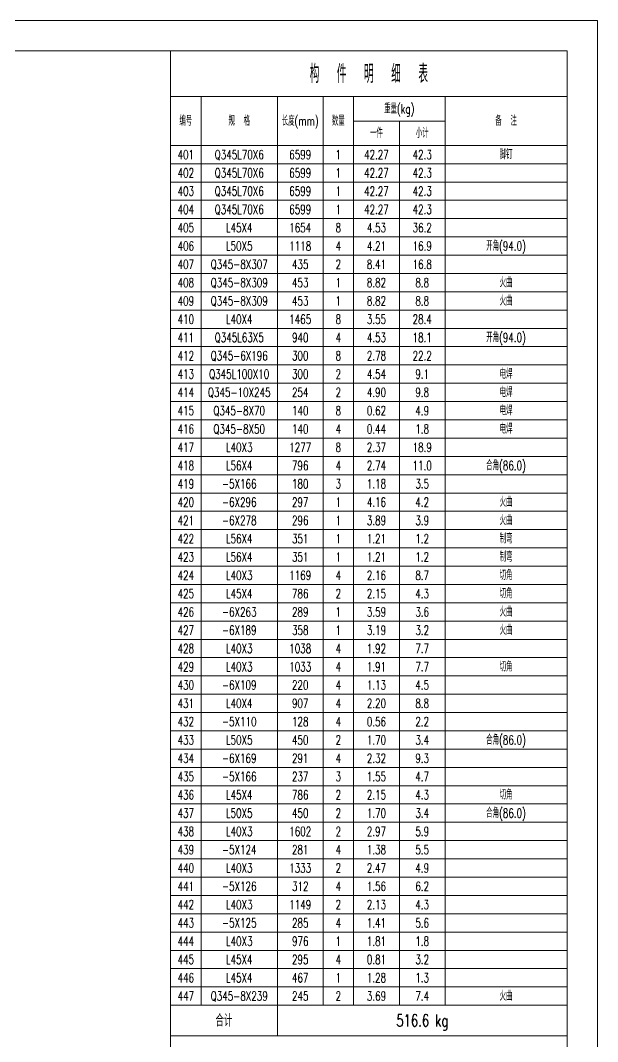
# Model space of a CAD drawing. Extents: x -62666 to 126696, y -48828 to 60042.
# Drawn here: x -49631 to -45846, y 5023 to 11722 of the extents above; entities that cross this region are included whole.
import ezdxf
from ezdxf.enums import TextEntityAlignment as Align

# ---------------------------------------------------------------- set-up
doc = ezdxf.new("R2010")
doc.units = 0
doc.header["$MEASUREMENT"] = 0
doc.layers.get('0').update_dxf_attribs({"linetype": 'CONTINUOUS', "lineweight": 25})
doc.styles.get("Standard").update_dxf_attribs({"font": 'simplex.shx', "width": 0.7, "height": 3, "bigfont": 'gbhzfs.shx'})

msp = doc.modelspace()

# ---------------------------------------------------------------- linework, layer by layer
at = {"color": 7, "linetype": 'Continuous', "lineweight": 18}
for p, q in [((-62666.47025, 11721.84325), (-45846.47025, 11721.84325)), ((-45846.47025, -158.15675), (-45846.47025, 11721.84325)), ((-62166.47025, 11521.84325), (-46046.47025, 11521.84325)), ((-46046.47025, 41.84325), (-46046.47025, 11521.84325))]:
    msp.add_line(p, q, dxfattribs=at)
at = {"color": 3, "linetype": 'Continuous', "lineweight": 13}
for points in [[(-48646.47025, 11521.84325), (-48646.47025, 11221.84325), (-46046.47025, 11221.84325), (-46046.47025, 11521.84325)], [(-48646.47025, 11221.84325), (-48646.47025, 10901.84325), (-48446.47025, 10901.84325), (-48446.47025, 11221.84325)], [(-48446.47025, 11221.84325), (-48446.47025, 10901.84325), (-47946.47025, 10901.84325), (-47946.47025, 11221.84325)], [(-47946.47025, 11221.84325), (-47946.47025, 10901.84325), (-47646.47025, 10901.84325), (-47646.47025, 11221.84325)], [(-47646.47025, 11221.84325), (-47646.47025, 10901.84325), (-47446.47025, 10901.84325), (-47446.47025, 11221.84325)], [(-47446.47025, 11221.84325), (-47446.47025, 11061.84325), (-46846.47025, 11061.84325), (-46846.47025, 11221.84325)], [(-46846.47025, 11221.84325), (-46846.47025, 10901.84325), (-46046.47025, 10901.84325), (-46046.47025, 11221.84325)], [(-47446.47025, 11061.84325), (-47446.47025, 10901.84325), (-47146.47025, 10901.84325), (-47146.47025, 11061.84325)], [(-47146.47025, 11061.84325), (-47146.47025, 10901.84325), (-46846.47025, 10901.84325), (-46846.47025, 11061.84325)], [(-48646.47025, 10901.84325), (-48646.47025, 10781.84325), (-48446.47025, 10781.84325), (-48446.47025, 10901.84325)], [(-48446.47025, 10901.84325), (-48446.47025, 10781.84325), (-47946.47025, 10781.84325), (-47946.47025, 10901.84325)], [(-47946.47025, 10901.84325), (-47946.47025, 10781.84325), (-47646.47025, 10781.84325), (-47646.47025, 10901.84325)], [(-47646.47025, 10901.84325), (-47646.47025, 10781.84325), (-47446.47025, 10781.84325), (-47446.47025, 10901.84325)], [(-47446.47025, 10901.84325), (-47446.47025, 10781.84325), (-47146.47025, 10781.84325), (-47146.47025, 10901.84325)], [(-47146.47025, 10901.84325), (-47146.47025, 10781.84325), (-46846.47025, 10781.84325), (-46846.47025, 10901.84325)], [(-46846.47025, 10901.84325), (-46846.47025, 10781.84325), (-46046.47025, 10781.84325), (-46046.47025, 10901.84325)], [(-48646.47025, 10781.84325), (-48646.47025, 10661.84325), (-48446.47025, 10661.84325), (-48446.47025, 10781.84325)], [(-48446.47025, 10781.84325), (-48446.47025, 10661.84325), (-47946.47025, 10661.84325), (-47946.47025, 10781.84325)], [(-47946.47025, 10781.84325), (-47946.47025, 10661.84325), (-47646.47025, 10661.84325), (-47646.47025, 10781.84325)], [(-47646.47025, 10781.84325), (-47646.47025, 10661.84325), (-47446.47025, 10661.84325), (-47446.47025, 10781.84325)], [(-47446.47025, 10781.84325), (-47446.47025, 10661.84325), (-47146.47025, 10661.84325), (-47146.47025, 10781.84325)], [(-47146.47025, 10781.84325), (-47146.47025, 10661.84325), (-46846.47025, 10661.84325), (-46846.47025, 10781.84325)], [(-46846.47025, 10781.84325), (-46846.47025, 10661.84325), (-46046.47025, 10661.84325), (-46046.47025, 10781.84325)], [(-48646.47025, 10661.84325), (-48646.47025, 10541.84325), (-48446.47025, 10541.84325), (-48446.47025, 10661.84325)], [(-48446.47025, 10661.84325), (-48446.47025, 10541.84325), (-47946.47025, 10541.84325), (-47946.47025, 10661.84325)], [(-47946.47025, 10661.84325), (-47946.47025, 10541.84325), (-47646.47025, 10541.84325), (-47646.47025, 10661.84325)], [(-47646.47025, 10661.84325), (-47646.47025, 10541.84325), (-47446.47025, 10541.84325), (-47446.47025, 10661.84325)], [(-47446.47025, 10661.84325), (-47446.47025, 10541.84325), (-47146.47025, 10541.84325), (-47146.47025, 10661.84325)], [(-47146.47025, 10661.84325), (-47146.47025, 10541.84325), (-46846.47025, 10541.84325), (-46846.47025, 10661.84325)], [(-46846.47025, 10661.84325), (-46846.47025, 10541.84325), (-46046.47025, 10541.84325), (-46046.47025, 10661.84325)], [(-48646.47025, 10541.84325), (-48646.47025, 10421.84325), (-48446.47025, 10421.84325), (-48446.47025, 10541.84325)], [(-48446.47025, 10541.84325), (-48446.47025, 10421.84325), (-47946.47025, 10421.84325), (-47946.47025, 10541.84325)], [(-47946.47025, 10541.84325), (-47946.47025, 10421.84325), (-47646.47025, 10421.84325), (-47646.47025, 10541.84325)], [(-47646.47025, 10541.84325), (-47646.47025, 10421.84325), (-47446.47025, 10421.84325), (-47446.47025, 10541.84325)], [(-47446.47025, 10541.84325), (-47446.47025, 10421.84325), (-47146.47025, 10421.84325), (-47146.47025, 10541.84325)], [(-47146.47025, 10541.84325), (-47146.47025, 10421.84325), (-46846.47025, 10421.84325), (-46846.47025, 10541.84325)], [(-46846.47025, 10541.84325), (-46846.47025, 10421.84325), (-46046.47025, 10421.84325), (-46046.47025, 10541.84325)], [(-48646.47025, 10421.84325), (-48646.47025, 10301.84325), (-48446.47025, 10301.84325), (-48446.47025, 10421.84325)], [(-48446.47025, 10421.84325), (-48446.47025, 10301.84325), (-47946.47025, 10301.84325), (-47946.47025, 10421.84325)], [(-47946.47025, 10421.84325), (-47946.47025, 10301.84325), (-47646.47025, 10301.84325), (-47646.47025, 10421.84325)], [(-47646.47025, 10421.84325), (-47646.47025, 10301.84325), (-47446.47025, 10301.84325), (-47446.47025, 10421.84325)], [(-47446.47025, 10421.84325), (-47446.47025, 10301.84325), (-47146.47025, 10301.84325), (-47146.47025, 10421.84325)], [(-47146.47025, 10421.84325), (-47146.47025, 10301.84325), (-46846.47025, 10301.84325), (-46846.47025, 10421.84325)], [(-46846.47025, 10421.84325), (-46846.47025, 10301.84325), (-46046.47025, 10301.84325), (-46046.47025, 10421.84325)], [(-48646.47025, 10301.84325), (-48646.47025, 10181.84325), (-48446.47025, 10181.84325), (-48446.47025, 10301.84325)], [(-48446.47025, 10301.84325), (-48446.47025, 10181.84325), (-47946.47025, 10181.84325), (-47946.47025, 10301.84325)], [(-47946.47025, 10301.84325), (-47946.47025, 10181.84325), (-47646.47025, 10181.84325), (-47646.47025, 10301.84325)], [(-47646.47025, 10301.84325), (-47646.47025, 10181.84325), (-47446.47025, 10181.84325), (-47446.47025, 10301.84325)], [(-47446.47025, 10301.84325), (-47446.47025, 10181.84325), (-47146.47025, 10181.84325), (-47146.47025, 10301.84325)], [(-47146.47025, 10301.84325), (-47146.47025, 10181.84325), (-46846.47025, 10181.84325), (-46846.47025, 10301.84325)], [(-46846.47025, 10301.84325), (-46846.47025, 10181.84325), (-46046.47025, 10181.84325), (-46046.47025, 10301.84325)], [(-48646.47025, 10181.84325), (-48646.47025, 10061.84325), (-48446.47025, 10061.84325), (-48446.47025, 10181.84325)], [(-48446.47025, 10181.84325), (-48446.47025, 10061.84325), (-47946.47025, 10061.84325), (-47946.47025, 10181.84325)], [(-47946.47025, 10181.84325), (-47946.47025, 10061.84325), (-47646.47025, 10061.84325), (-47646.47025, 10181.84325)], [(-47646.47025, 10181.84325), (-47646.47025, 10061.84325), (-47446.47025, 10061.84325), (-47446.47025, 10181.84325)], [(-47446.47025, 10181.84325), (-47446.47025, 10061.84325), (-47146.47025, 10061.84325), (-47146.47025, 10181.84325)], [(-47146.47025, 10181.84325), (-47146.47025, 10061.84325), (-46846.47025, 10061.84325), (-46846.47025, 10181.84325)], [(-46846.47025, 10181.84325), (-46846.47025, 10061.84325), (-46046.47025, 10061.84325), (-46046.47025, 10181.84325)], [(-48646.47025, 10061.84325), (-48646.47025, 9941.84325), (-48446.47025, 9941.84325), (-48446.47025, 10061.84325)], [(-48446.47025, 10061.84325), (-48446.47025, 9941.84325), (-47946.47025, 9941.84325), (-47946.47025, 10061.84325)], [(-47946.47025, 10061.84325), (-47946.47025, 9941.84325), (-47646.47025, 9941.84325), (-47646.47025, 10061.84325)], [(-47646.47025, 10061.84325), (-47646.47025, 9941.84325), (-47446.47025, 9941.84325), (-47446.47025, 10061.84325)], [(-47446.47025, 10061.84325), (-47446.47025, 9941.84325), (-47146.47025, 9941.84325), (-47146.47025, 10061.84325)], [(-47146.47025, 10061.84325), (-47146.47025, 9941.84325), (-46846.47025, 9941.84325), (-46846.47025, 10061.84325)], [(-46846.47025, 10061.84325), (-46846.47025, 9941.84325), (-46046.47025, 9941.84325), (-46046.47025, 10061.84325)], [(-48646.47025, 9941.84325), (-48646.47025, 9821.84325), (-48446.47025, 9821.84325), (-48446.47025, 9941.84325)], [(-48446.47025, 9941.84325), (-48446.47025, 9821.84325), (-47946.47025, 9821.84325), (-47946.47025, 9941.84325)], [(-47946.47025, 9941.84325), (-47946.47025, 9821.84325), (-47646.47025, 9821.84325), (-47646.47025, 9941.84325)], [(-47646.47025, 9941.84325), (-47646.47025, 9821.84325), (-47446.47025, 9821.84325), (-47446.47025, 9941.84325)], [(-47446.47025, 9941.84325), (-47446.47025, 9821.84325), (-47146.47025, 9821.84325), (-47146.47025, 9941.84325)], [(-47146.47025, 9941.84325), (-47146.47025, 9821.84325), (-46846.47025, 9821.84325), (-46846.47025, 9941.84325)], [(-46846.47025, 9941.84325), (-46846.47025, 9821.84325), (-46046.47025, 9821.84325), (-46046.47025, 9941.84325)], [(-48646.47025, 9821.84325), (-48646.47025, 9701.84325), (-48446.47025, 9701.84325), (-48446.47025, 9821.84325)], [(-48446.47025, 9821.84325), (-48446.47025, 9701.84325), (-47946.47025, 9701.84325), (-47946.47025, 9821.84325)], [(-47946.47025, 9821.84325), (-47946.47025, 9701.84325), (-47646.47025, 9701.84325), (-47646.47025, 9821.84325)], [(-47646.47025, 9821.84325), (-47646.47025, 9701.84325), (-47446.47025, 9701.84325), (-47446.47025, 9821.84325)], [(-47446.47025, 9821.84325), (-47446.47025, 9701.84325), (-47146.47025, 9701.84325), (-47146.47025, 9821.84325)], [(-47146.47025, 9821.84325), (-47146.47025, 9701.84325), (-46846.47025, 9701.84325), (-46846.47025, 9821.84325)], [(-46846.47025, 9821.84325), (-46846.47025, 9701.84325), (-46046.47025, 9701.84325), (-46046.47025, 9821.84325)], [(-48646.47025, 9701.84325), (-48646.47025, 9581.84325), (-48446.47025, 9581.84325), (-48446.47025, 9701.84325)], [(-48446.47025, 9701.84325), (-48446.47025, 9581.84325), (-47946.47025, 9581.84325), (-47946.47025, 9701.84325)], [(-47946.47025, 9701.84325), (-47946.47025, 9581.84325), (-47646.47025, 9581.84325), (-47646.47025, 9701.84325)], [(-47646.47025, 9701.84325), (-47646.47025, 9581.84325), (-47446.47025, 9581.84325), (-47446.47025, 9701.84325)], [(-47446.47025, 9701.84325), (-47446.47025, 9581.84325), (-47146.47025, 9581.84325), (-47146.47025, 9701.84325)], [(-47146.47025, 9701.84325), (-47146.47025, 9581.84325), (-46846.47025, 9581.84325), (-46846.47025, 9701.84325)], [(-46846.47025, 9701.84325), (-46846.47025, 9581.84325), (-46046.47025, 9581.84325), (-46046.47025, 9701.84325)], [(-48646.47025, 9581.84325), (-48646.47025, 9461.84325), (-48446.47025, 9461.84325), (-48446.47025, 9581.84325)], [(-48446.47025, 9581.84325), (-48446.47025, 9461.84325), (-47946.47025, 9461.84325), (-47946.47025, 9581.84325)], [(-47946.47025, 9581.84325), (-47946.47025, 9461.84325), (-47646.47025, 9461.84325), (-47646.47025, 9581.84325)], [(-47646.47025, 9581.84325), (-47646.47025, 9461.84325), (-47446.47025, 9461.84325), (-47446.47025, 9581.84325)], [(-47446.47025, 9581.84325), (-47446.47025, 9461.84325), (-47146.47025, 9461.84325), (-47146.47025, 9581.84325)], [(-47146.47025, 9581.84325), (-47146.47025, 9461.84325), (-46846.47025, 9461.84325), (-46846.47025, 9581.84325)], [(-46846.47025, 9581.84325), (-46846.47025, 9461.84325), (-46046.47025, 9461.84325), (-46046.47025, 9581.84325)], [(-48646.47025, 9461.84325), (-48646.47025, 9341.84325), (-48446.47025, 9341.84325), (-48446.47025, 9461.84325)], [(-48446.47025, 9461.84325), (-48446.47025, 9341.84325), (-47946.47025, 9341.84325), (-47946.47025, 9461.84325)], [(-47946.47025, 9461.84325), (-47946.47025, 9341.84325), (-47646.47025, 9341.84325), (-47646.47025, 9461.84325)], [(-47646.47025, 9461.84325), (-47646.47025, 9341.84325), (-47446.47025, 9341.84325), (-47446.47025, 9461.84325)], [(-47446.47025, 9461.84325), (-47446.47025, 9341.84325), (-47146.47025, 9341.84325), (-47146.47025, 9461.84325)], [(-47146.47025, 9461.84325), (-47146.47025, 9341.84325), (-46846.47025, 9341.84325), (-46846.47025, 9461.84325)], [(-46846.47025, 9461.84325), (-46846.47025, 9341.84325), (-46046.47025, 9341.84325), (-46046.47025, 9461.84325)], [(-48646.47025, 9341.84325), (-48646.47025, 9221.84325), (-48446.47025, 9221.84325), (-48446.47025, 9341.84325)], [(-48446.47025, 9341.84325), (-48446.47025, 9221.84325), (-47946.47025, 9221.84325), (-47946.47025, 9341.84325)], [(-47946.47025, 9341.84325), (-47946.47025, 9221.84325), (-47646.47025, 9221.84325), (-47646.47025, 9341.84325)], [(-47646.47025, 9341.84325), (-47646.47025, 9221.84325), (-47446.47025, 9221.84325), (-47446.47025, 9341.84325)], [(-47446.47025, 9341.84325), (-47446.47025, 9221.84325), (-47146.47025, 9221.84325), (-47146.47025, 9341.84325)], [(-47146.47025, 9341.84325), (-47146.47025, 9221.84325), (-46846.47025, 9221.84325), (-46846.47025, 9341.84325)], [(-46846.47025, 9341.84325), (-46846.47025, 9221.84325), (-46046.47025, 9221.84325), (-46046.47025, 9341.84325)], [(-48646.47025, 9221.84325), (-48646.47025, 9101.84325), (-48446.47025, 9101.84325), (-48446.47025, 9221.84325)], [(-48446.47025, 9221.84325), (-48446.47025, 9101.84325), (-47946.47025, 9101.84325), (-47946.47025, 9221.84325)], [(-47946.47025, 9221.84325), (-47946.47025, 9101.84325), (-47646.47025, 9101.84325), (-47646.47025, 9221.84325)], [(-47646.47025, 9221.84325), (-47646.47025, 9101.84325), (-47446.47025, 9101.84325), (-47446.47025, 9221.84325)], [(-47446.47025, 9221.84325), (-47446.47025, 9101.84325), (-47146.47025, 9101.84325), (-47146.47025, 9221.84325)], [(-47146.47025, 9221.84325), (-47146.47025, 9101.84325), (-46846.47025, 9101.84325), (-46846.47025, 9221.84325)], [(-46846.47025, 9221.84325), (-46846.47025, 9101.84325), (-46046.47025, 9101.84325), (-46046.47025, 9221.84325)], [(-48646.47025, 9101.84325), (-48646.47025, 8981.84325), (-48446.47025, 8981.84325), (-48446.47025, 9101.84325)], [(-48446.47025, 9101.84325), (-48446.47025, 8981.84325), (-47946.47025, 8981.84325), (-47946.47025, 9101.84325)], [(-47946.47025, 9101.84325), (-47946.47025, 8981.84325), (-47646.47025, 8981.84325), (-47646.47025, 9101.84325)], [(-47646.47025, 9101.84325), (-47646.47025, 8981.84325), (-47446.47025, 8981.84325), (-47446.47025, 9101.84325)], [(-47446.47025, 9101.84325), (-47446.47025, 8981.84325), (-47146.47025, 8981.84325), (-47146.47025, 9101.84325)], [(-47146.47025, 9101.84325), (-47146.47025, 8981.84325), (-46846.47025, 8981.84325), (-46846.47025, 9101.84325)], [(-46846.47025, 9101.84325), (-46846.47025, 8981.84325), (-46046.47025, 8981.84325), (-46046.47025, 9101.84325)], [(-48646.47025, 8981.84325), (-48646.47025, 8861.84325), (-48446.47025, 8861.84325), (-48446.47025, 8981.84325)], [(-48446.47025, 8981.84325), (-48446.47025, 8861.84325), (-47946.47025, 8861.84325), (-47946.47025, 8981.84325)], [(-47946.47025, 8981.84325), (-47946.47025, 8861.84325), (-47646.47025, 8861.84325), (-47646.47025, 8981.84325)], [(-47646.47025, 8981.84325), (-47646.47025, 8861.84325), (-47446.47025, 8861.84325), (-47446.47025, 8981.84325)], [(-47446.47025, 8981.84325), (-47446.47025, 8861.84325), (-47146.47025, 8861.84325), (-47146.47025, 8981.84325)], [(-47146.47025, 8981.84325), (-47146.47025, 8861.84325), (-46846.47025, 8861.84325), (-46846.47025, 8981.84325)], [(-46846.47025, 8981.84325), (-46846.47025, 8861.84325), (-46046.47025, 8861.84325), (-46046.47025, 8981.84325)], [(-48646.47025, 8861.84325), (-48646.47025, 8741.84325), (-48446.47025, 8741.84325), (-48446.47025, 8861.84325)], [(-48446.47025, 8861.84325), (-48446.47025, 8741.84325), (-47946.47025, 8741.84325), (-47946.47025, 8861.84325)], [(-47946.47025, 8861.84325), (-47946.47025, 8741.84325), (-47646.47025, 8741.84325), (-47646.47025, 8861.84325)], [(-47646.47025, 8861.84325), (-47646.47025, 8741.84325), (-47446.47025, 8741.84325), (-47446.47025, 8861.84325)], [(-47446.47025, 8861.84325), (-47446.47025, 8741.84325), (-47146.47025, 8741.84325), (-47146.47025, 8861.84325)], [(-47146.47025, 8861.84325), (-47146.47025, 8741.84325), (-46846.47025, 8741.84325), (-46846.47025, 8861.84325)], [(-46846.47025, 8861.84325), (-46846.47025, 8741.84325), (-46046.47025, 8741.84325), (-46046.47025, 8861.84325)], [(-48646.47025, 8741.84325), (-48646.47025, 8621.84325), (-48446.47025, 8621.84325), (-48446.47025, 8741.84325)], [(-48446.47025, 8741.84325), (-48446.47025, 8621.84325), (-47946.47025, 8621.84325), (-47946.47025, 8741.84325)], [(-47946.47025, 8741.84325), (-47946.47025, 8621.84325), (-47646.47025, 8621.84325), (-47646.47025, 8741.84325)], [(-47646.47025, 8741.84325), (-47646.47025, 8621.84325), (-47446.47025, 8621.84325), (-47446.47025, 8741.84325)], [(-47446.47025, 8741.84325), (-47446.47025, 8621.84325), (-47146.47025, 8621.84325), (-47146.47025, 8741.84325)], [(-47146.47025, 8741.84325), (-47146.47025, 8621.84325), (-46846.47025, 8621.84325), (-46846.47025, 8741.84325)], [(-46846.47025, 8741.84325), (-46846.47025, 8621.84325), (-46046.47025, 8621.84325), (-46046.47025, 8741.84325)], [(-48646.47025, 8621.84325), (-48646.47025, 8501.84325), (-48446.47025, 8501.84325), (-48446.47025, 8621.84325)], [(-48446.47025, 8621.84325), (-48446.47025, 8501.84325), (-47946.47025, 8501.84325), (-47946.47025, 8621.84325)], [(-47946.47025, 8621.84325), (-47946.47025, 8501.84325), (-47646.47025, 8501.84325), (-47646.47025, 8621.84325)], [(-47646.47025, 8621.84325), (-47646.47025, 8501.84325), (-47446.47025, 8501.84325), (-47446.47025, 8621.84325)], [(-47446.47025, 8621.84325), (-47446.47025, 8501.84325), (-47146.47025, 8501.84325), (-47146.47025, 8621.84325)], [(-47146.47025, 8621.84325), (-47146.47025, 8501.84325), (-46846.47025, 8501.84325), (-46846.47025, 8621.84325)], [(-46846.47025, 8621.84325), (-46846.47025, 8501.84325), (-46046.47025, 8501.84325), (-46046.47025, 8621.84325)], [(-48646.47025, 8501.84325), (-48646.47025, 8381.84325), (-48446.47025, 8381.84325), (-48446.47025, 8501.84325)], [(-48446.47025, 8501.84325), (-48446.47025, 8381.84325), (-47946.47025, 8381.84325), (-47946.47025, 8501.84325)], [(-47946.47025, 8501.84325), (-47946.47025, 8381.84325), (-47646.47025, 8381.84325), (-47646.47025, 8501.84325)], [(-47646.47025, 8501.84325), (-47646.47025, 8381.84325), (-47446.47025, 8381.84325), (-47446.47025, 8501.84325)], [(-47446.47025, 8501.84325), (-47446.47025, 8381.84325), (-47146.47025, 8381.84325), (-47146.47025, 8501.84325)], [(-47146.47025, 8501.84325), (-47146.47025, 8381.84325), (-46846.47025, 8381.84325), (-46846.47025, 8501.84325)], [(-46846.47025, 8501.84325), (-46846.47025, 8381.84325), (-46046.47025, 8381.84325), (-46046.47025, 8501.84325)], [(-48646.47025, 8381.84325), (-48646.47025, 8261.84325), (-48446.47025, 8261.84325), (-48446.47025, 8381.84325)], [(-48446.47025, 8381.84325), (-48446.47025, 8261.84325), (-47946.47025, 8261.84325), (-47946.47025, 8381.84325)], [(-47946.47025, 8381.84325), (-47946.47025, 8261.84325), (-47646.47025, 8261.84325), (-47646.47025, 8381.84325)], [(-47646.47025, 8381.84325), (-47646.47025, 8261.84325), (-47446.47025, 8261.84325), (-47446.47025, 8381.84325)], [(-47446.47025, 8381.84325), (-47446.47025, 8261.84325), (-47146.47025, 8261.84325), (-47146.47025, 8381.84325)], [(-47146.47025, 8381.84325), (-47146.47025, 8261.84325), (-46846.47025, 8261.84325), (-46846.47025, 8381.84325)], [(-46846.47025, 8381.84325), (-46846.47025, 8261.84325), (-46046.47025, 8261.84325), (-46046.47025, 8381.84325)], [(-48646.47025, 8261.84325), (-48646.47025, 8141.84325), (-48446.47025, 8141.84325), (-48446.47025, 8261.84325)], [(-48446.47025, 8261.84325), (-48446.47025, 8141.84325), (-47946.47025, 8141.84325), (-47946.47025, 8261.84325)], [(-47946.47025, 8261.84325), (-47946.47025, 8141.84325), (-47646.47025, 8141.84325), (-47646.47025, 8261.84325)], [(-47646.47025, 8261.84325), (-47646.47025, 8141.84325), (-47446.47025, 8141.84325), (-47446.47025, 8261.84325)], [(-47446.47025, 8261.84325), (-47446.47025, 8141.84325), (-47146.47025, 8141.84325), (-47146.47025, 8261.84325)], [(-47146.47025, 8261.84325), (-47146.47025, 8141.84325), (-46846.47025, 8141.84325), (-46846.47025, 8261.84325)], [(-46846.47025, 8261.84325), (-46846.47025, 8141.84325), (-46046.47025, 8141.84325), (-46046.47025, 8261.84325)], [(-48646.47025, 8141.84325), (-48646.47025, 8021.84325), (-48446.47025, 8021.84325), (-48446.47025, 8141.84325)], [(-48446.47025, 8141.84325), (-48446.47025, 8021.84325), (-47946.47025, 8021.84325), (-47946.47025, 8141.84325)], [(-47946.47025, 8141.84325), (-47946.47025, 8021.84325), (-47646.47025, 8021.84325), (-47646.47025, 8141.84325)], [(-47646.47025, 8141.84325), (-47646.47025, 8021.84325), (-47446.47025, 8021.84325), (-47446.47025, 8141.84325)], [(-47446.47025, 8141.84325), (-47446.47025, 8021.84325), (-47146.47025, 8021.84325), (-47146.47025, 8141.84325)], [(-47146.47025, 8141.84325), (-47146.47025, 8021.84325), (-46846.47025, 8021.84325), (-46846.47025, 8141.84325)], [(-46846.47025, 8141.84325), (-46846.47025, 8021.84325), (-46046.47025, 8021.84325), (-46046.47025, 8141.84325)], [(-48646.47025, 8021.84325), (-48646.47025, 7901.84325), (-48446.47025, 7901.84325), (-48446.47025, 8021.84325)], [(-48446.47025, 8021.84325), (-48446.47025, 7901.84325), (-47946.47025, 7901.84325), (-47946.47025, 8021.84325)], [(-47946.47025, 8021.84325), (-47946.47025, 7901.84325), (-47646.47025, 7901.84325), (-47646.47025, 8021.84325)], [(-47646.47025, 8021.84325), (-47646.47025, 7901.84325), (-47446.47025, 7901.84325), (-47446.47025, 8021.84325)], [(-47446.47025, 8021.84325), (-47446.47025, 7901.84325), (-47146.47025, 7901.84325), (-47146.47025, 8021.84325)], [(-47146.47025, 8021.84325), (-47146.47025, 7901.84325), (-46846.47025, 7901.84325), (-46846.47025, 8021.84325)], [(-46846.47025, 8021.84325), (-46846.47025, 7901.84325), (-46046.47025, 7901.84325), (-46046.47025, 8021.84325)], [(-48646.47025, 7901.84325), (-48646.47025, 7781.84325), (-48446.47025, 7781.84325), (-48446.47025, 7901.84325)], [(-48446.47025, 7901.84325), (-48446.47025, 7781.84325), (-47946.47025, 7781.84325), (-47946.47025, 7901.84325)], [(-47946.47025, 7901.84325), (-47946.47025, 7781.84325), (-47646.47025, 7781.84325), (-47646.47025, 7901.84325)], [(-47646.47025, 7901.84325), (-47646.47025, 7781.84325), (-47446.47025, 7781.84325), (-47446.47025, 7901.84325)], [(-47446.47025, 7901.84325), (-47446.47025, 7781.84325), (-47146.47025, 7781.84325), (-47146.47025, 7901.84325)], [(-47146.47025, 7901.84325), (-47146.47025, 7781.84325), (-46846.47025, 7781.84325), (-46846.47025, 7901.84325)], [(-46846.47025, 7901.84325), (-46846.47025, 7781.84325), (-46046.47025, 7781.84325), (-46046.47025, 7901.84325)], [(-48646.47025, 7781.84325), (-48646.47025, 7661.84325), (-48446.47025, 7661.84325), (-48446.47025, 7781.84325)], [(-48446.47025, 7781.84325), (-48446.47025, 7661.84325), (-47946.47025, 7661.84325), (-47946.47025, 7781.84325)], [(-47946.47025, 7781.84325), (-47946.47025, 7661.84325), (-47646.47025, 7661.84325), (-47646.47025, 7781.84325)], [(-47646.47025, 7781.84325), (-47646.47025, 7661.84325), (-47446.47025, 7661.84325), (-47446.47025, 7781.84325)], [(-47446.47025, 7781.84325), (-47446.47025, 7661.84325), (-47146.47025, 7661.84325), (-47146.47025, 7781.84325)], [(-47146.47025, 7781.84325), (-47146.47025, 7661.84325), (-46846.47025, 7661.84325), (-46846.47025, 7781.84325)], [(-46846.47025, 7781.84325), (-46846.47025, 7661.84325), (-46046.47025, 7661.84325), (-46046.47025, 7781.84325)], [(-48646.47025, 7661.84325), (-48646.47025, 7541.84325), (-48446.47025, 7541.84325), (-48446.47025, 7661.84325)], [(-48446.47025, 7661.84325), (-48446.47025, 7541.84325), (-47946.47025, 7541.84325), (-47946.47025, 7661.84325)], [(-47946.47025, 7661.84325), (-47946.47025, 7541.84325), (-47646.47025, 7541.84325), (-47646.47025, 7661.84325)], [(-47646.47025, 7661.84325), (-47646.47025, 7541.84325), (-47446.47025, 7541.84325), (-47446.47025, 7661.84325)], [(-47446.47025, 7661.84325), (-47446.47025, 7541.84325), (-47146.47025, 7541.84325), (-47146.47025, 7661.84325)], [(-47146.47025, 7661.84325), (-47146.47025, 7541.84325), (-46846.47025, 7541.84325), (-46846.47025, 7661.84325)], [(-46846.47025, 7661.84325), (-46846.47025, 7541.84325), (-46046.47025, 7541.84325), (-46046.47025, 7661.84325)], [(-48646.47025, 7541.84325), (-48646.47025, 7421.84325), (-48446.47025, 7421.84325), (-48446.47025, 7541.84325)], [(-48446.47025, 7541.84325), (-48446.47025, 7421.84325), (-47946.47025, 7421.84325), (-47946.47025, 7541.84325)], [(-47946.47025, 7541.84325), (-47946.47025, 7421.84325), (-47646.47025, 7421.84325), (-47646.47025, 7541.84325)], [(-47646.47025, 7541.84325), (-47646.47025, 7421.84325), (-47446.47025, 7421.84325), (-47446.47025, 7541.84325)], [(-47446.47025, 7541.84325), (-47446.47025, 7421.84325), (-47146.47025, 7421.84325), (-47146.47025, 7541.84325)], [(-47146.47025, 7541.84325), (-47146.47025, 7421.84325), (-46846.47025, 7421.84325), (-46846.47025, 7541.84325)], [(-46846.47025, 7541.84325), (-46846.47025, 7421.84325), (-46046.47025, 7421.84325), (-46046.47025, 7541.84325)], [(-48646.47025, 7421.84325), (-48646.47025, 7301.84325), (-48446.47025, 7301.84325), (-48446.47025, 7421.84325)], [(-48446.47025, 7421.84325), (-48446.47025, 7301.84325), (-47946.47025, 7301.84325), (-47946.47025, 7421.84325)], [(-47946.47025, 7421.84325), (-47946.47025, 7301.84325), (-47646.47025, 7301.84325), (-47646.47025, 7421.84325)], [(-47646.47025, 7421.84325), (-47646.47025, 7301.84325), (-47446.47025, 7301.84325), (-47446.47025, 7421.84325)], [(-47446.47025, 7421.84325), (-47446.47025, 7301.84325), (-47146.47025, 7301.84325), (-47146.47025, 7421.84325)], [(-47146.47025, 7421.84325), (-47146.47025, 7301.84325), (-46846.47025, 7301.84325), (-46846.47025, 7421.84325)], [(-46846.47025, 7421.84325), (-46846.47025, 7301.84325), (-46046.47025, 7301.84325), (-46046.47025, 7421.84325)], [(-48646.47025, 7301.84325), (-48646.47025, 7181.84325), (-48446.47025, 7181.84325), (-48446.47025, 7301.84325)], [(-48446.47025, 7301.84325), (-48446.47025, 7181.84325), (-47946.47025, 7181.84325), (-47946.47025, 7301.84325)], [(-47946.47025, 7301.84325), (-47946.47025, 7181.84325), (-47646.47025, 7181.84325), (-47646.47025, 7301.84325)], [(-47646.47025, 7301.84325), (-47646.47025, 7181.84325), (-47446.47025, 7181.84325), (-47446.47025, 7301.84325)], [(-47446.47025, 7301.84325), (-47446.47025, 7181.84325), (-47146.47025, 7181.84325), (-47146.47025, 7301.84325)], [(-47146.47025, 7301.84325), (-47146.47025, 7181.84325), (-46846.47025, 7181.84325), (-46846.47025, 7301.84325)], [(-46846.47025, 7301.84325), (-46846.47025, 7181.84325), (-46046.47025, 7181.84325), (-46046.47025, 7301.84325)], [(-48646.47025, 7181.84325), (-48646.47025, 7061.84325), (-48446.47025, 7061.84325), (-48446.47025, 7181.84325)], [(-48446.47025, 7181.84325), (-48446.47025, 7061.84325), (-47946.47025, 7061.84325), (-47946.47025, 7181.84325)], [(-47946.47025, 7181.84325), (-47946.47025, 7061.84325), (-47646.47025, 7061.84325), (-47646.47025, 7181.84325)], [(-47646.47025, 7181.84325), (-47646.47025, 7061.84325), (-47446.47025, 7061.84325), (-47446.47025, 7181.84325)], [(-47446.47025, 7181.84325), (-47446.47025, 7061.84325), (-47146.47025, 7061.84325), (-47146.47025, 7181.84325)], [(-47146.47025, 7181.84325), (-47146.47025, 7061.84325), (-46846.47025, 7061.84325), (-46846.47025, 7181.84325)], [(-46846.47025, 7181.84325), (-46846.47025, 7061.84325), (-46046.47025, 7061.84325), (-46046.47025, 7181.84325)], [(-48646.47025, 7061.84325), (-48646.47025, 6941.84325), (-48446.47025, 6941.84325), (-48446.47025, 7061.84325)], [(-48446.47025, 7061.84325), (-48446.47025, 6941.84325), (-47946.47025, 6941.84325), (-47946.47025, 7061.84325)], [(-47946.47025, 7061.84325), (-47946.47025, 6941.84325), (-47646.47025, 6941.84325), (-47646.47025, 7061.84325)], [(-47646.47025, 7061.84325), (-47646.47025, 6941.84325), (-47446.47025, 6941.84325), (-47446.47025, 7061.84325)], [(-47446.47025, 7061.84325), (-47446.47025, 6941.84325), (-47146.47025, 6941.84325), (-47146.47025, 7061.84325)], [(-47146.47025, 7061.84325), (-47146.47025, 6941.84325), (-46846.47025, 6941.84325), (-46846.47025, 7061.84325)], [(-46846.47025, 7061.84325), (-46846.47025, 6941.84325), (-46046.47025, 6941.84325), (-46046.47025, 7061.84325)], [(-48646.47025, 6941.84325), (-48646.47025, 6821.84325), (-48446.47025, 6821.84325), (-48446.47025, 6941.84325)], [(-48446.47025, 6941.84325), (-48446.47025, 6821.84325), (-47946.47025, 6821.84325), (-47946.47025, 6941.84325)], [(-47946.47025, 6941.84325), (-47946.47025, 6821.84325), (-47646.47025, 6821.84325), (-47646.47025, 6941.84325)], [(-47646.47025, 6941.84325), (-47646.47025, 6821.84325), (-47446.47025, 6821.84325), (-47446.47025, 6941.84325)], [(-47446.47025, 6941.84325), (-47446.47025, 6821.84325), (-47146.47025, 6821.84325), (-47146.47025, 6941.84325)], [(-47146.47025, 6941.84325), (-47146.47025, 6821.84325), (-46846.47025, 6821.84325), (-46846.47025, 6941.84325)], [(-46846.47025, 6941.84325), (-46846.47025, 6821.84325), (-46046.47025, 6821.84325), (-46046.47025, 6941.84325)], [(-48646.47025, 6821.84325), (-48646.47025, 6701.84325), (-48446.47025, 6701.84325), (-48446.47025, 6821.84325)], [(-48446.47025, 6821.84325), (-48446.47025, 6701.84325), (-47946.47025, 6701.84325), (-47946.47025, 6821.84325)], [(-47946.47025, 6821.84325), (-47946.47025, 6701.84325), (-47646.47025, 6701.84325), (-47646.47025, 6821.84325)], [(-47646.47025, 6821.84325), (-47646.47025, 6701.84325), (-47446.47025, 6701.84325), (-47446.47025, 6821.84325)], [(-47446.47025, 6821.84325), (-47446.47025, 6701.84325), (-47146.47025, 6701.84325), (-47146.47025, 6821.84325)], [(-47146.47025, 6821.84325), (-47146.47025, 6701.84325), (-46846.47025, 6701.84325), (-46846.47025, 6821.84325)], [(-46846.47025, 6821.84325), (-46846.47025, 6701.84325), (-46046.47025, 6701.84325), (-46046.47025, 6821.84325)], [(-48646.47025, 6701.84325), (-48646.47025, 6581.84325), (-48446.47025, 6581.84325), (-48446.47025, 6701.84325)], [(-48446.47025, 6701.84325), (-48446.47025, 6581.84325), (-47946.47025, 6581.84325), (-47946.47025, 6701.84325)], [(-47946.47025, 6701.84325), (-47946.47025, 6581.84325), (-47646.47025, 6581.84325), (-47646.47025, 6701.84325)], [(-47646.47025, 6701.84325), (-47646.47025, 6581.84325), (-47446.47025, 6581.84325), (-47446.47025, 6701.84325)], [(-47446.47025, 6701.84325), (-47446.47025, 6581.84325), (-47146.47025, 6581.84325), (-47146.47025, 6701.84325)], [(-47146.47025, 6701.84325), (-47146.47025, 6581.84325), (-46846.47025, 6581.84325), (-46846.47025, 6701.84325)], [(-46846.47025, 6701.84325), (-46846.47025, 6581.84325), (-46046.47025, 6581.84325), (-46046.47025, 6701.84325)], [(-48646.47025, 6581.84325), (-48646.47025, 6461.84325), (-48446.47025, 6461.84325), (-48446.47025, 6581.84325)], [(-48446.47025, 6581.84325), (-48446.47025, 6461.84325), (-47946.47025, 6461.84325), (-47946.47025, 6581.84325)], [(-47946.47025, 6581.84325), (-47946.47025, 6461.84325), (-47646.47025, 6461.84325), (-47646.47025, 6581.84325)], [(-47646.47025, 6581.84325), (-47646.47025, 6461.84325), (-47446.47025, 6461.84325), (-47446.47025, 6581.84325)], [(-47446.47025, 6581.84325), (-47446.47025, 6461.84325), (-47146.47025, 6461.84325), (-47146.47025, 6581.84325)], [(-47146.47025, 6581.84325), (-47146.47025, 6461.84325), (-46846.47025, 6461.84325), (-46846.47025, 6581.84325)], [(-46846.47025, 6581.84325), (-46846.47025, 6461.84325), (-46046.47025, 6461.84325), (-46046.47025, 6581.84325)], [(-48646.47025, 6461.84325), (-48646.47025, 6341.84325), (-48446.47025, 6341.84325), (-48446.47025, 6461.84325)], [(-48446.47025, 6461.84325), (-48446.47025, 6341.84325), (-47946.47025, 6341.84325), (-47946.47025, 6461.84325)], [(-47946.47025, 6461.84325), (-47946.47025, 6341.84325), (-47646.47025, 6341.84325), (-47646.47025, 6461.84325)], [(-47646.47025, 6461.84325), (-47646.47025, 6341.84325), (-47446.47025, 6341.84325), (-47446.47025, 6461.84325)], [(-47446.47025, 6461.84325), (-47446.47025, 6341.84325), (-47146.47025, 6341.84325), (-47146.47025, 6461.84325)], [(-47146.47025, 6461.84325), (-47146.47025, 6341.84325), (-46846.47025, 6341.84325), (-46846.47025, 6461.84325)], [(-46846.47025, 6461.84325), (-46846.47025, 6341.84325), (-46046.47025, 6341.84325), (-46046.47025, 6461.84325)], [(-48646.47025, 6341.84325), (-48646.47025, 6221.84325), (-48446.47025, 6221.84325), (-48446.47025, 6341.84325)], [(-48446.47025, 6341.84325), (-48446.47025, 6221.84325), (-47946.47025, 6221.84325), (-47946.47025, 6341.84325)], [(-47946.47025, 6341.84325), (-47946.47025, 6221.84325), (-47646.47025, 6221.84325), (-47646.47025, 6341.84325)], [(-47646.47025, 6341.84325), (-47646.47025, 6221.84325), (-47446.47025, 6221.84325), (-47446.47025, 6341.84325)], [(-47446.47025, 6341.84325), (-47446.47025, 6221.84325), (-47146.47025, 6221.84325), (-47146.47025, 6341.84325)], [(-47146.47025, 6341.84325), (-47146.47025, 6221.84325), (-46846.47025, 6221.84325), (-46846.47025, 6341.84325)], [(-46846.47025, 6341.84325), (-46846.47025, 6221.84325), (-46046.47025, 6221.84325), (-46046.47025, 6341.84325)], [(-48646.47025, 6221.84325), (-48646.47025, 6101.84325), (-48446.47025, 6101.84325), (-48446.47025, 6221.84325)], [(-48446.47025, 6221.84325), (-48446.47025, 6101.84325), (-47946.47025, 6101.84325), (-47946.47025, 6221.84325)], [(-47946.47025, 6221.84325), (-47946.47025, 6101.84325), (-47646.47025, 6101.84325), (-47646.47025, 6221.84325)], [(-47646.47025, 6221.84325), (-47646.47025, 6101.84325), (-47446.47025, 6101.84325), (-47446.47025, 6221.84325)], [(-47446.47025, 6221.84325), (-47446.47025, 6101.84325), (-47146.47025, 6101.84325), (-47146.47025, 6221.84325)], [(-47146.47025, 6221.84325), (-47146.47025, 6101.84325), (-46846.47025, 6101.84325), (-46846.47025, 6221.84325)], [(-46846.47025, 6221.84325), (-46846.47025, 6101.84325), (-46046.47025, 6101.84325), (-46046.47025, 6221.84325)], [(-48646.47025, 6101.84325), (-48646.47025, 5981.84325), (-48446.47025, 5981.84325), (-48446.47025, 6101.84325)], [(-48446.47025, 6101.84325), (-48446.47025, 5981.84325), (-47946.47025, 5981.84325), (-47946.47025, 6101.84325)], [(-47946.47025, 6101.84325), (-47946.47025, 5981.84325), (-47646.47025, 5981.84325), (-47646.47025, 6101.84325)], [(-47646.47025, 6101.84325), (-47646.47025, 5981.84325), (-47446.47025, 5981.84325), (-47446.47025, 6101.84325)], [(-47446.47025, 6101.84325), (-47446.47025, 5981.84325), (-47146.47025, 5981.84325), (-47146.47025, 6101.84325)], [(-47146.47025, 6101.84325), (-47146.47025, 5981.84325), (-46846.47025, 5981.84325), (-46846.47025, 6101.84325)], [(-46846.47025, 6101.84325), (-46846.47025, 5981.84325), (-46046.47025, 5981.84325), (-46046.47025, 6101.84325)], [(-48646.47025, 5981.84325), (-48646.47025, 5861.84325), (-48446.47025, 5861.84325), (-48446.47025, 5981.84325)], [(-48446.47025, 5981.84325), (-48446.47025, 5861.84325), (-47946.47025, 5861.84325), (-47946.47025, 5981.84325)], [(-47946.47025, 5981.84325), (-47946.47025, 5861.84325), (-47646.47025, 5861.84325), (-47646.47025, 5981.84325)], [(-47646.47025, 5981.84325), (-47646.47025, 5861.84325), (-47446.47025, 5861.84325), (-47446.47025, 5981.84325)], [(-47446.47025, 5981.84325), (-47446.47025, 5861.84325), (-47146.47025, 5861.84325), (-47146.47025, 5981.84325)], [(-47146.47025, 5981.84325), (-47146.47025, 5861.84325), (-46846.47025, 5861.84325), (-46846.47025, 5981.84325)], [(-46846.47025, 5981.84325), (-46846.47025, 5861.84325), (-46046.47025, 5861.84325), (-46046.47025, 5981.84325)], [(-48646.47025, 5861.84325), (-48646.47025, 5741.84325), (-48446.47025, 5741.84325), (-48446.47025, 5861.84325)], [(-48446.47025, 5861.84325), (-48446.47025, 5741.84325), (-47946.47025, 5741.84325), (-47946.47025, 5861.84325)], [(-47946.47025, 5861.84325), (-47946.47025, 5741.84325), (-47646.47025, 5741.84325), (-47646.47025, 5861.84325)], [(-47646.47025, 5861.84325), (-47646.47025, 5741.84325), (-47446.47025, 5741.84325), (-47446.47025, 5861.84325)], [(-47446.47025, 5861.84325), (-47446.47025, 5741.84325), (-47146.47025, 5741.84325), (-47146.47025, 5861.84325)], [(-47146.47025, 5861.84325), (-47146.47025, 5741.84325), (-46846.47025, 5741.84325), (-46846.47025, 5861.84325)], [(-46846.47025, 5861.84325), (-46846.47025, 5741.84325), (-46046.47025, 5741.84325), (-46046.47025, 5861.84325)], [(-48646.47025, 5741.84325), (-48646.47025, 5621.84325), (-48446.47025, 5621.84325), (-48446.47025, 5741.84325)], [(-48446.47025, 5741.84325), (-48446.47025, 5621.84325), (-47946.47025, 5621.84325), (-47946.47025, 5741.84325)], [(-47946.47025, 5741.84325), (-47946.47025, 5621.84325), (-47646.47025, 5621.84325), (-47646.47025, 5741.84325)], [(-47646.47025, 5741.84325), (-47646.47025, 5621.84325), (-47446.47025, 5621.84325), (-47446.47025, 5741.84325)], [(-47446.47025, 5741.84325), (-47446.47025, 5621.84325), (-47146.47025, 5621.84325), (-47146.47025, 5741.84325)], [(-47146.47025, 5741.84325), (-47146.47025, 5621.84325), (-46846.47025, 5621.84325), (-46846.47025, 5741.84325)], [(-46846.47025, 5741.84325), (-46846.47025, 5621.84325), (-46046.47025, 5621.84325), (-46046.47025, 5741.84325)], [(-48646.47025, 5621.84325), (-48646.47025, 5501.84325), (-48446.47025, 5501.84325), (-48446.47025, 5621.84325)], [(-48446.47025, 5621.84325), (-48446.47025, 5501.84325), (-47946.47025, 5501.84325), (-47946.47025, 5621.84325)], [(-47946.47025, 5621.84325), (-47946.47025, 5501.84325), (-47646.47025, 5501.84325), (-47646.47025, 5621.84325)], [(-47646.47025, 5621.84325), (-47646.47025, 5501.84325), (-47446.47025, 5501.84325), (-47446.47025, 5621.84325)], [(-47446.47025, 5621.84325), (-47446.47025, 5501.84325), (-47146.47025, 5501.84325), (-47146.47025, 5621.84325)], [(-47146.47025, 5621.84325), (-47146.47025, 5501.84325), (-46846.47025, 5501.84325), (-46846.47025, 5621.84325)], [(-46846.47025, 5621.84325), (-46846.47025, 5501.84325), (-46046.47025, 5501.84325), (-46046.47025, 5621.84325)], [(-48646.47025, 5501.84325), (-48646.47025, 5381.84325), (-48446.47025, 5381.84325), (-48446.47025, 5501.84325)], [(-48446.47025, 5501.84325), (-48446.47025, 5381.84325), (-47946.47025, 5381.84325), (-47946.47025, 5501.84325)], [(-47946.47025, 5501.84325), (-47946.47025, 5381.84325), (-47646.47025, 5381.84325), (-47646.47025, 5501.84325)], [(-47646.47025, 5501.84325), (-47646.47025, 5381.84325), (-47446.47025, 5381.84325), (-47446.47025, 5501.84325)], [(-47446.47025, 5501.84325), (-47446.47025, 5381.84325), (-47146.47025, 5381.84325), (-47146.47025, 5501.84325)], [(-47146.47025, 5501.84325), (-47146.47025, 5381.84325), (-46846.47025, 5381.84325), (-46846.47025, 5501.84325)], [(-46846.47025, 5501.84325), (-46846.47025, 5381.84325), (-46046.47025, 5381.84325), (-46046.47025, 5501.84325)], [(-48646.47025, 5381.84325), (-48646.47025, 5261.84325), (-48446.47025, 5261.84325), (-48446.47025, 5381.84325)], [(-48446.47025, 5381.84325), (-48446.47025, 5261.84325), (-47946.47025, 5261.84325), (-47946.47025, 5381.84325)], [(-47946.47025, 5381.84325), (-47946.47025, 5261.84325), (-47646.47025, 5261.84325), (-47646.47025, 5381.84325)], [(-47646.47025, 5381.84325), (-47646.47025, 5261.84325), (-47446.47025, 5261.84325), (-47446.47025, 5381.84325)], [(-47446.47025, 5381.84325), (-47446.47025, 5261.84325), (-47146.47025, 5261.84325), (-47146.47025, 5381.84325)], [(-47146.47025, 5381.84325), (-47146.47025, 5261.84325), (-46846.47025, 5261.84325), (-46846.47025, 5381.84325)], [(-46846.47025, 5381.84325), (-46846.47025, 5261.84325), (-46046.47025, 5261.84325), (-46046.47025, 5381.84325)], [(-48646.47025, 5261.84325), (-48646.47025, 5061.84325), (-47946.47025, 5061.84325), (-47946.47025, 5261.84325)], [(-47946.47025, 5261.84325), (-47946.47025, 5061.84325), (-46046.47025, 5061.84325), (-46046.47025, 5261.84325)], [(-48646.47025, 5061.84325), (-48646.47025, 4761.84325), (-46046.47025, 4761.84325), (-46046.47025, 5061.84325)]]:
    msp.add_lwpolyline(points, close=True, dxfattribs=at)

# ---------------------------------------------------------------- texts
at = {"color": 3, "linetype": 'Continuous', "lineweight": 13, "width": 0.7}
for s, height, p in [('构  件  明  细  表', 120, (-47346.47025, 11371.84325)), ('重量(kg)', 60, (-47146.47025, 11141.84325)), ('编号', 60, (-48546.47025, 11061.84325)), ('规  格', 60, (-48196.47025, 11061.84325)), ('长度(mm)', 60, (-47796.47025, 11061.84325)), ('数量', 60, (-47546.47025, 11061.84325)), ('备  注', 60, (-46446.47025, 11061.84325)), ('一件', 60, (-47296.47025, 10981.84325)), ('小计', 60, (-46996.47025, 10981.84325)), ('401', 60, (-48546.47025, 10841.84325)), ('Q345L70X6', 60, (-48196.47025, 10841.84325)), ('6599', 60, (-47796.47025, 10841.84325)), ('1', 60, (-47546.47025, 10841.84325)), ('42.27', 60, (-47296.47025, 10841.84325)), ('42.3', 60, (-46996.47025, 10841.84325)), ('脚钉', 60, (-46446.47025, 10841.84325)), ('402', 60, (-48546.47025, 10721.84325)), ('Q345L70X6', 60, (-48196.47025, 10721.84325)), ('6599', 60, (-47796.47025, 10721.84325)), ('1', 60, (-47546.47025, 10721.84325)), ('42.27', 60, (-47296.47025, 10721.84325)), ('42.3', 60, (-46996.47025, 10721.84325)), ('403', 60, (-48546.47025, 10601.84325)), ('Q345L70X6', 60, (-48196.47025, 10601.84325)), ('6599', 60, (-47796.47025, 10601.84325)), ('1', 60, (-47546.47025, 10601.84325)), ('42.27', 60, (-47296.47025, 10601.84325)), ('42.3', 60, (-46996.47025, 10601.84325)), ('404', 60, (-48546.47025, 10481.84325)), ('Q345L70X6', 60, (-48196.47025, 10481.84325)), ('6599', 60, (-47796.47025, 10481.84325)), ('1', 60, (-47546.47025, 10481.84325)), ('42.27', 60, (-47296.47025, 10481.84325)), ('42.3', 60, (-46996.47025, 10481.84325)), ('405', 60, (-48546.47025, 10361.84325)), ('L45X4', 60, (-48196.47025, 10361.84325)), ('1654', 60, (-47796.47025, 10361.84325)), ('8', 60, (-47546.47025, 10361.84325)), ('4.53', 60, (-47296.47025, 10361.84325)), ('36.2', 60, (-46996.47025, 10361.84325)), ('406', 60, (-48546.47025, 10241.84325)), ('L50X5', 60, (-48196.47025, 10241.84325)), ('1118', 60, (-47796.47025, 10241.84325)), ('4', 60, (-47546.47025, 10241.84325)), ('4.21', 60, (-47296.47025, 10241.84325)), ('16.9', 60, (-46996.47025, 10241.84325)), ('开角(94.0)', 60, (-46446.47025, 10241.84325)), ('407', 60, (-48546.47025, 10121.84325)), ('Q345-8X307', 60, (-48196.47025, 10121.84325)), ('435', 60, (-47796.47025, 10121.84325)), ('2', 60, (-47546.47025, 10121.84325)), ('8.41', 60, (-47296.47025, 10121.84325)), ('16.8', 60, (-46996.47025, 10121.84325)), ('408', 60, (-48546.47025, 10001.84325)), ('Q345-8X309', 60, (-48196.47025, 10001.84325)), ('453', 60, (-47796.47025, 10001.84325)), ('1', 60, (-47546.47025, 10001.84325)), ('8.82', 60, (-47296.47025, 10001.84325)), ('8.8', 60, (-46996.47025, 10001.84325)), ('火曲', 60, (-46446.47025, 10001.84325)), ('火曲', 60, (-46446.47025, 9881.84325)), ('409', 60, (-48546.47025, 9881.84325)), ('Q345-8X309', 60, (-48196.47025, 9881.84325)), ('453', 60, (-47796.47025, 9881.84325)), ('1', 60, (-47546.47025, 9881.84325)), ('8.82', 60, (-47296.47025, 9881.84325)), ('8.8', 60, (-46996.47025, 9881.84325)), ('410', 60, (-48546.47025, 9761.84325)), ('L40X4', 60, (-48196.47025, 9761.84325)), ('1465', 60, (-47796.47025, 9761.84325)), ('8', 60, (-47546.47025, 9761.84325)), ('3.55', 60, (-47296.47025, 9761.84325)), ('28.4', 60, (-46996.47025, 9761.84325)), ('411', 60, (-48546.47025, 9641.84325)), ('Q345L63X5', 60, (-48196.47025, 9641.84325)), ('940', 60, (-47796.47025, 9641.84325)), ('4', 60, (-47546.47025, 9641.84325)), ('4.53', 60, (-47296.47025, 9641.84325)), ('18.1', 60, (-46996.47025, 9641.84325)), ('开角(94.0)', 60, (-46446.47025, 9641.84325)), ('412', 60, (-48546.47025, 9521.84325)), ('Q345-6X196', 60, (-48196.47025, 9521.84325)), ('300', 60, (-47796.47025, 9521.84325)), ('8', 60, (-47546.47025, 9521.84325)), ('2.78', 60, (-47296.47025, 9521.84325)), ('22.2', 60, (-46996.47025, 9521.84325)), ('413', 60, (-48546.47025, 9401.84325)), ('Q345L100X10', 60, (-48196.47025, 9401.84325)), ('300', 60, (-47796.47025, 9401.84325)), ('2', 60, (-47546.47025, 9401.84325)), ('4.54', 60, (-47296.47025, 9401.84325)), ('9.1', 60, (-46996.47025, 9401.84325)), ('电焊', 60, (-46446.47025, 9401.84325)), ('414', 60, (-48546.47025, 9281.84325)), ('Q345-10X245', 60, (-48196.47025, 9281.84325)), ('254', 60, (-47796.47025, 9281.84325)), ('2', 60, (-47546.47025, 9281.84325)), ('4.90', 60, (-47296.47025, 9281.84325)), ('9.8', 60, (-46996.47025, 9281.84325)), ('电焊', 60, (-46446.47025, 9281.84325)), ('415', 60, (-48546.47025, 9161.84325)), ('Q345-8X70', 60, (-48196.47025, 9161.84325)), ('140', 60, (-47796.47025, 9161.84325)), ('8', 60, (-47546.47025, 9161.84325)), ('0.62', 60, (-47296.47025, 9161.84325)), ('4.9', 60, (-46996.47025, 9161.84325)), ('电焊', 60, (-46446.47025, 9161.84325)), ('416', 60, (-48546.47025, 9041.84325)), ('Q345-8X50', 60, (-48196.47025, 9041.84325)), ('140', 60, (-47796.47025, 9041.84325)), ('4', 60, (-47546.47025, 9041.84325)), ('0.44', 60, (-47296.47025, 9041.84325)), ('1.8', 60, (-46996.47025, 9041.84325)), ('电焊', 60, (-46446.47025, 9041.84325)), ('417', 60, (-48546.47025, 8921.84325)), ('L40X3', 60, (-48196.47025, 8921.84325)), ('1277', 60, (-47796.47025, 8921.84325)), ('8', 60, (-47546.47025, 8921.84325)), ('2.37', 60, (-47296.47025, 8921.84325)), ('18.9', 60, (-46996.47025, 8921.84325)), ('合角(86.0)', 60, (-46446.47025, 8801.84325)), ('418', 60, (-48546.47025, 8801.84325)), ('L56X4', 60, (-48196.47025, 8801.84325)), ('796', 60, (-47796.47025, 8801.84325)), ('4', 60, (-47546.47025, 8801.84325)), ('2.74', 60, (-47296.47025, 8801.84325)), ('11.0', 60, (-46996.47025, 8801.84325)), ('419', 60, (-48546.47025, 8681.84325)), ('-5X166', 60, (-48196.47025, 8681.84325)), ('180', 60, (-47796.47025, 8681.84325)), ('3', 60, (-47546.47025, 8681.84325)), ('1.18', 60, (-47296.47025, 8681.84325)), ('3.5', 60, (-46996.47025, 8681.84325)), ('420', 60, (-48546.47025, 8561.84325)), ('-6X296', 60, (-48196.47025, 8561.84325)), ('297', 60, (-47796.47025, 8561.84325)), ('1', 60, (-47546.47025, 8561.84325)), ('4.16', 60, (-47296.47025, 8561.84325)), ('4.2', 60, (-46996.47025, 8561.84325)), ('火曲', 60, (-46446.47025, 8561.84325)), ('421', 60, (-48546.47025, 8441.84325)), ('-6X278', 60, (-48196.47025, 8441.84325)), ('296', 60, (-47796.47025, 8441.84325)), ('1', 60, (-47546.47025, 8441.84325)), ('3.89', 60, (-47296.47025, 8441.84325)), ('3.9', 60, (-46996.47025, 8441.84325)), ('火曲', 60, (-46446.47025, 8441.84325)), ('422', 60, (-48546.47025, 8321.84325)), ('L56X4', 60, (-48196.47025, 8321.84325)), ('351', 60, (-47796.47025, 8321.84325)), ('1', 60, (-47546.47025, 8321.84325)), ('1.21', 60, (-47296.47025, 8321.84325)), ('1.2', 60, (-46996.47025, 8321.84325)), ('制弯', 60, (-46446.47025, 8321.84325)), ('423', 60, (-48546.47025, 8201.84325)), ('L56X4', 60, (-48196.47025, 8201.84325)), ('351', 60, (-47796.47025, 8201.84325)), ('1', 60, (-47546.47025, 8201.84325)), ('1.21', 60, (-47296.47025, 8201.84325)), ('1.2', 60, (-46996.47025, 8201.84325)), ('制弯', 60, (-46446.47025, 8201.84325)), ('424', 60, (-48546.47025, 8081.84325)), ('L40X3', 60, (-48196.47025, 8081.84325)), ('1169', 60, (-47796.47025, 8081.84325)), ('4', 60, (-47546.47025, 8081.84325)), ('2.16', 60, (-47296.47025, 8081.84325)), ('8.7', 60, (-46996.47025, 8081.84325)), ('切角', 60, (-46446.47025, 8081.84325)), ('425', 60, (-48546.47025, 7961.84325)), ('L45X4', 60, (-48196.47025, 7961.84325)), ('786', 60, (-47796.47025, 7961.84325)), ('2', 60, (-47546.47025, 7961.84325)), ('2.15', 60, (-47296.47025, 7961.84325)), ('4.3', 60, (-46996.47025, 7961.84325)), ('切角', 60, (-46446.47025, 7961.84325)), ('426', 60, (-48546.47025, 7841.84325)), ('-6X263', 60, (-48196.47025, 7841.84325)), ('289', 60, (-47796.47025, 7841.84325)), ('1', 60, (-47546.47025, 7841.84325)), ('3.59', 60, (-47296.47025, 7841.84325)), ('3.6', 60, (-46996.47025, 7841.84325)), ('火曲', 60, (-46446.47025, 7841.84325)), ('427', 60, (-48546.47025, 7721.84325)), ('-6X189', 60, (-48196.47025, 7721.84325)), ('358', 60, (-47796.47025, 7721.84325)), ('1', 60, (-47546.47025, 7721.84325)), ('3.19', 60, (-47296.47025, 7721.84325)), ('3.2', 60, (-46996.47025, 7721.84325)), ('火曲', 60, (-46446.47025, 7721.84325)), ('428', 60, (-48546.47025, 7601.84325)), ('L40X3', 60, (-48196.47025, 7601.84325)), ('1038', 60, (-47796.47025, 7601.84325)), ('4', 60, (-47546.47025, 7601.84325)), ('1.92', 60, (-47296.47025, 7601.84325)), ('7.7', 60, (-46996.47025, 7601.84325)), ('429', 60, (-48546.47025, 7481.84325)), ('L40X3', 60, (-48196.47025, 7481.84325)), ('1033', 60, (-47796.47025, 7481.84325)), ('4', 60, (-47546.47025, 7481.84325)), ('1.91', 60, (-47296.47025, 7481.84325)), ('7.7', 60, (-46996.47025, 7481.84325)), ('切角', 60, (-46446.47025, 7481.84325)), ('430', 60, (-48546.47025, 7361.84325)), ('-6X109', 60, (-48196.47025, 7361.84325)), ('220', 60, (-47796.47025, 7361.84325)), ('4', 60, (-47546.47025, 7361.84325)), ('1.13', 60, (-47296.47025, 7361.84325)), ('4.5', 60, (-46996.47025, 7361.84325)), ('431', 60, (-48546.47025, 7241.84325)), ('L40X4', 60, (-48196.47025, 7241.84325)), ('907', 60, (-47796.47025, 7241.84325)), ('4', 60, (-47546.47025, 7241.84325)), ('2.20', 60, (-47296.47025, 7241.84325)), ('8.8', 60, (-46996.47025, 7241.84325)), ('432', 60, (-48546.47025, 7121.84325)), ('-5X110', 60, (-48196.47025, 7121.84325)), ('128', 60, (-47796.47025, 7121.84325)), ('4', 60, (-47546.47025, 7121.84325)), ('0.56', 60, (-47296.47025, 7121.84325)), ('2.2', 60, (-46996.47025, 7121.84325)), ('合角(86.0)', 60, (-46446.47025, 7001.84325)), ('433', 60, (-48546.47025, 7001.84325)), ('L50X5', 60, (-48196.47025, 7001.84325)), ('450', 60, (-47796.47025, 7001.84325)), ('2', 60, (-47546.47025, 7001.84325)), ('1.70', 60, (-47296.47025, 7001.84325)), ('3.4', 60, (-46996.47025, 7001.84325)), ('434', 60, (-48546.47025, 6881.84325)), ('-6X169', 60, (-48196.47025, 6881.84325)), ('291', 60, (-47796.47025, 6881.84325)), ('4', 60, (-47546.47025, 6881.84325)), ('2.32', 60, (-47296.47025, 6881.84325)), ('9.3', 60, (-46996.47025, 6881.84325)), ('435', 60, (-48546.47025, 6761.84325)), ('-5X166', 60, (-48196.47025, 6761.84325)), ('237', 60, (-47796.47025, 6761.84325)), ('3', 60, (-47546.47025, 6761.84325)), ('1.55', 60, (-47296.47025, 6761.84325)), ('4.7', 60, (-46996.47025, 6761.84325)), ('436', 60, (-48546.47025, 6641.84325)), ('L45X4', 60, (-48196.47025, 6641.84325)), ('786', 60, (-47796.47025, 6641.84325)), ('2', 60, (-47546.47025, 6641.84325)), ('2.15', 60, (-47296.47025, 6641.84325)), ('4.3', 60, (-46996.47025, 6641.84325)), ('切角', 60, (-46446.47025, 6641.84325)), ('437', 60, (-48546.47025, 6521.84325)), ('L50X5', 60, (-48196.47025, 6521.84325)), ('450', 60, (-47796.47025, 6521.84325)), ('2', 60, (-47546.47025, 6521.84325)), ('1.70', 60, (-47296.47025, 6521.84325)), ('3.4', 60, (-46996.47025, 6521.84325)), ('合角(86.0)', 60, (-46446.47025, 6521.84325)), ('438', 60, (-48546.47025, 6401.84325)), ('L40X3', 60, (-48196.47025, 6401.84325)), ('1602', 60, (-47796.47025, 6401.84325)), ('2', 60, (-47546.47025, 6401.84325)), ('2.97', 60, (-47296.47025, 6401.84325)), ('5.9', 60, (-46996.47025, 6401.84325)), ('439', 60, (-48546.47025, 6281.84325)), ('-5X124', 60, (-48196.47025, 6281.84325)), ('281', 60, (-47796.47025, 6281.84325)), ('4', 60, (-47546.47025, 6281.84325)), ('1.38', 60, (-47296.47025, 6281.84325)), ('5.5', 60, (-46996.47025, 6281.84325)), ('440', 60, (-48546.47025, 6161.84325)), ('L40X3', 60, (-48196.47025, 6161.84325)), ('1333', 60, (-47796.47025, 6161.84325)), ('2', 60, (-47546.47025, 6161.84325)), ('2.47', 60, (-47296.47025, 6161.84325)), ('4.9', 60, (-46996.47025, 6161.84325)), ('441', 60, (-48546.47025, 6041.84325)), ('-5X126', 60, (-48196.47025, 6041.84325)), ('312', 60, (-47796.47025, 6041.84325)), ('4', 60, (-47546.47025, 6041.84325)), ('1.56', 60, (-47296.47025, 6041.84325)), ('6.2', 60, (-46996.47025, 6041.84325)), ('442', 60, (-48546.47025, 5921.84325)), ('L40X3', 60, (-48196.47025, 5921.84325)), ('1149', 60, (-47796.47025, 5921.84325)), ('2', 60, (-47546.47025, 5921.84325)), ('2.13', 60, (-47296.47025, 5921.84325)), ('4.3', 60, (-46996.47025, 5921.84325)), ('443', 60, (-48546.47025, 5801.84325)), ('-5X125', 60, (-48196.47025, 5801.84325)), ('285', 60, (-47796.47025, 5801.84325)), ('4', 60, (-47546.47025, 5801.84325)), ('1.41', 60, (-47296.47025, 5801.84325)), ('5.6', 60, (-46996.47025, 5801.84325)), ('444', 60, (-48546.47025, 5681.84325)), ('L40X3', 60, (-48196.47025, 5681.84325)), ('976', 60, (-47796.47025, 5681.84325)), ('1', 60, (-47546.47025, 5681.84325)), ('1.81', 60, (-47296.47025, 5681.84325)), ('1.8', 60, (-46996.47025, 5681.84325)), ('445', 60, (-48546.47025, 5561.84325)), ('L45X4', 60, (-48196.47025, 5561.84325)), ('295', 60, (-47796.47025, 5561.84325)), ('4', 60, (-47546.47025, 5561.84325)), ('0.81', 60, (-47296.47025, 5561.84325)), ('3.2', 60, (-46996.47025, 5561.84325)), ('446', 60, (-48546.47025, 5441.84325)), ('L45X4', 60, (-48196.47025, 5441.84325)), ('467', 60, (-47796.47025, 5441.84325)), ('1', 60, (-47546.47025, 5441.84325)), ('1.28', 60, (-47296.47025, 5441.84325)), ('1.3', 60, (-46996.47025, 5441.84325)), ('447', 60, (-48546.47025, 5321.84325)), ('Q345-8X239', 60, (-48196.47025, 5321.84325)), ('245', 60, (-47796.47025, 5321.84325)), ('2', 60, (-47546.47025, 5321.84325)), ('3.69', 60, (-47296.47025, 5321.84325)), ('7.4', 60, (-46996.47025, 5321.84325)), ('火曲', 60, (-46446.47025, 5321.84325)), ('合计', 80, (-48296.47025, 5161.84325)), ('516.6 kg', 80, (-46996.47025, 5161.84325))]:
    msp.add_text(s, height=height, dxfattribs=at).set_placement(p, align=Align.MIDDLE_CENTER)

doc.saveas('drawing.dxf')
